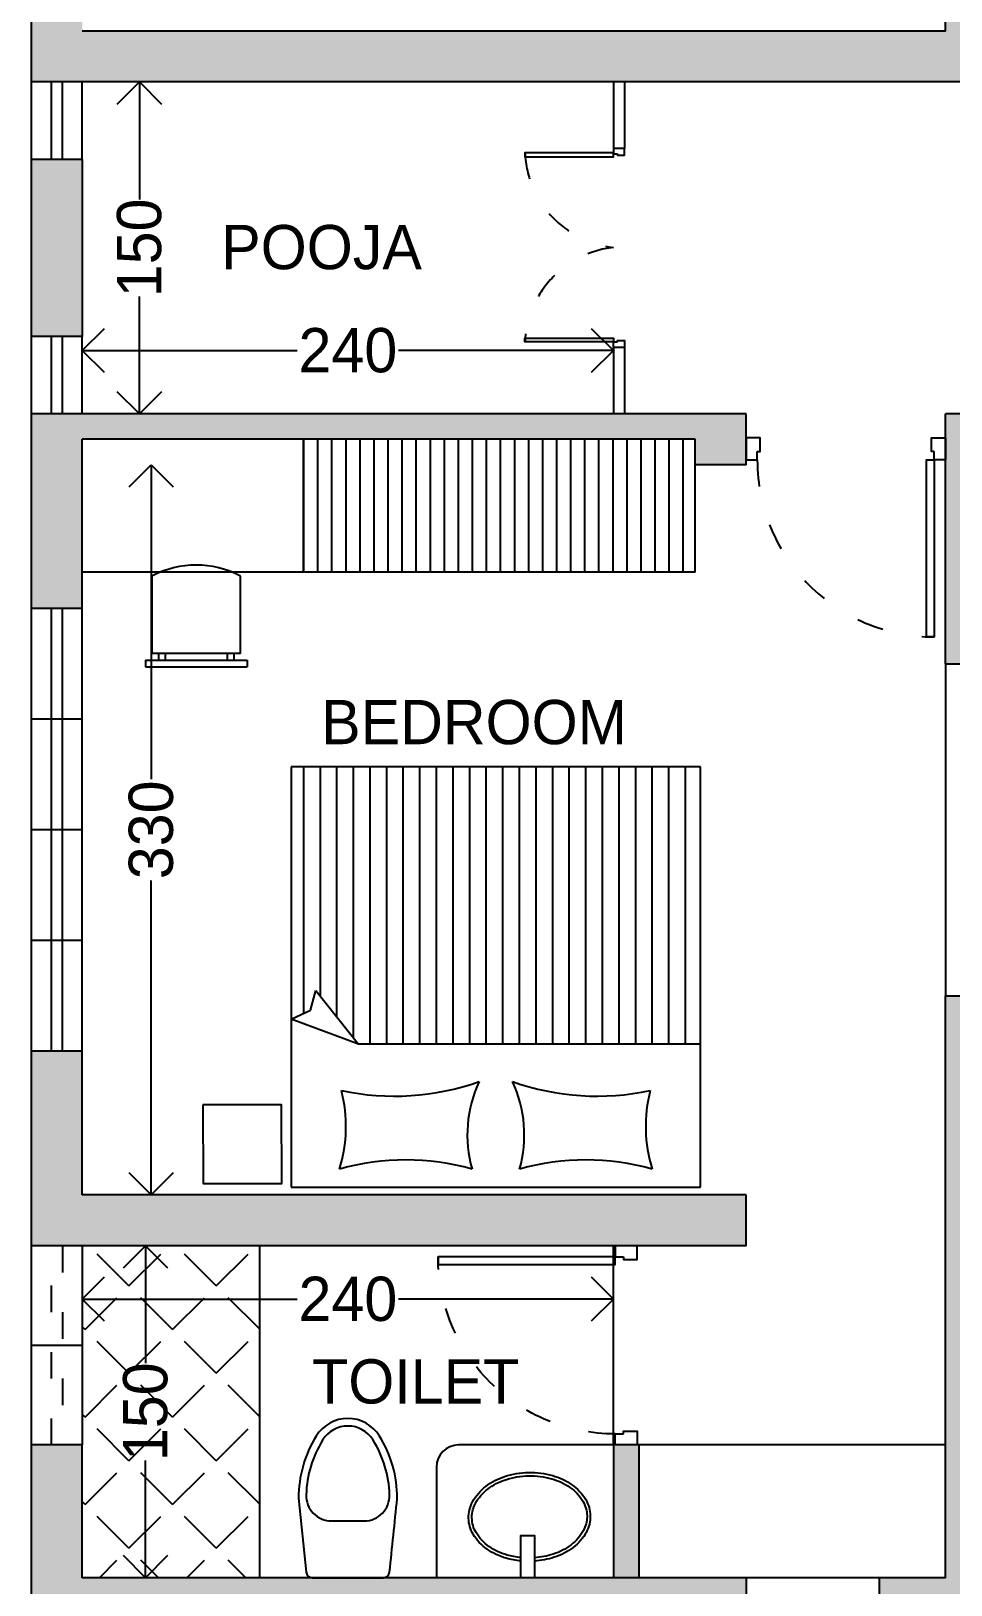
# Model space of a CAD drawing. Header units: inches. Extents: x -706 to 45253, y -3984 to 13819.
# Drawn here: x 42780 to 43195, y -1155 to -453 of the extents above; entities that cross this region are included whole.
import ezdxf

# ---------------------------------------------------------------- set-up
doc = ezdxf.new("R2010")
doc.units = ezdxf.units.IN
doc.header["$PDMODE"] = 99
doc.header["$PDSIZE"] = 0.2
doc.linetypes.add('ACAD_ISO03W100', pattern=[30, 12, -18])
for name, color, linetype in [('BC-FURNITURE', 8, 'Continuous'), ('BC-GREYCOLOR', 8, 'Continuous'), ('BC-Hatch', 8, 'Continuous'), ('BC-JOINARY', 27, 'Continuous'), ('BC-WALLS', 1, 'Continuous'), ('BC-WHITECOLOR', 7, 'Continuous'), ('FUR', 8, 'Continuous')]:
    doc.layers.add(name, color=color, linetype=linetype)
doc.styles.add('BC-1IN100-1', font='FreeSans.ttf', dxfattribs={"height": 20})
doc.styles.add('style2', font='FreeSans.ttf')
doc.dimstyles.new('BC-1IN100-1', dxfattribs={"dimtxt": 20, "dimasz": 20, "dimexe": 0.18, "dimexo": 0.0625, "dimgap": 1, "dimtad": 0, "dimtoh": 1, "dimdec": 1, "dimzin": 12, "dimdsep": 46, "dimtxsty": 'BC-1IN100-1', "dimblk": 'OPEN90', "dimcen": 0.09, "dimse1": 1, "dimse2": 1, "dimclrd": 256, "dimclre": 256, "dimclrt": 7, "dimadec": 0, "dimazin": 0, "dimtfac": 1, "dimtdec": 1, "dimtofl": 0, "dimtmove": 1, "dimatfit": 3, "dimldrblk": 'OPEN90', "dimfxl": 0, "dimtolj": 1, "dimtzin": 0, "dimlwd": -1, "dimarcsym": 0})

# ---------------------------------------------------------------- blocks, each defined once
blk = doc.blocks.new('chair- 1')
at = {"layer": 'BC-FURNITURE'}
for p, q in [((119.5, -460.5), (73.5, -460.5)), ((73.5, -463.5), (73.5, -460.5)), ((119.5, -463.5), (119.5, -460.5)), ((119.5, -463.5), (73.5, -463.5)), ((76.5, -466.5), (76.5, -501.5)), ((76.5, -466.5), (116.5, -466.5)), ((79.5, -466.5), (79.5, -463.5)), ((82.5, -466.5), (82.5, -463.5)), ((110.5, -466.5), (110.5, -463.5)), ((113.5, -466.5), (113.5, -463.5)), ((116.5, -501.5), (116.5, -466.5))]:
    blk.add_line(p, q, dxfattribs=at)
blk.add_arc((96.5, -464), 42.5, 241.92751, 298.07249, dxfattribs=at)
blk = doc.blocks.new('_Open90')
at = {"color": 0, "linetype": 'ByBlock', "lineweight": -2}
for p, q in [((-0.5, 0.5), (0, 0)), ((0, 0), (-1, 0)), ((0, 0), (-0.5, -0.5))]:
    blk.add_line(p, q, dxfattribs=at)
blk = doc.blocks.new('*D821')
at = {"layer": 'BC-Hatch'}
for p, q in [((42822.99, -419.88), (42975.08, -419.88)), ((43172.99, -419.88), (43020.89, -419.88))]:
    blk.add_line(p, q, dxfattribs=at)
at = {"layer": 'Defpoints', "color": 0}
for p in [(42802.99, -419.88), (42802.99, -452.57), (43192.99, -452.57)]:
    blk.add_point(p, dxfattribs=at)
at = {"layer": 'BC-Hatch', "xscale": 20, "yscale": 20, "zscale": 20, "rotation": 180}
blk.add_blockref('_Open90', (42802.99, -419.88), dxfattribs=at)
at = {"layer": 'BC-Hatch', "xscale": 20, "yscale": 20, "zscale": 20}
blk.add_blockref('_Open90', (43192.99, -419.88), dxfattribs=at)
at = {"layer": 'BC-Hatch', "color": 7, "insert": (42997.99, -419.88), "char_height": 20, "attachment_point": 5, "style": 'BC-1IN100-1'}
blk.add_mtext('\\A1;390', dxfattribs=at)
blk = doc.blocks.new('*D823')
at = {"layer": 'BC-Hatch'}
for p, q in [((42834.08, -668.57), (42834.08, -790.67)), ((42834.08, -958.57), (42834.08, -836.48))]:
    blk.add_line(p, q, dxfattribs=at)
at = {"layer": 'Defpoints', "color": 0}
for p in [(42834.08, -648.57), (42892.99, -648.57), (42892.99, -978.57)]:
    blk.add_point(p, dxfattribs=at)
at = {"layer": 'BC-Hatch', "xscale": 20, "yscale": 20, "zscale": 20}
for p, rotation in [((42834.08, -648.57), 90), ((42834.08, -978.57), 270)]:
    blk.add_blockref('_Open90', p, dxfattribs=dict(at, rotation=rotation))
at = {"layer": 'BC-Hatch', "color": 7, "insert": (42834.08, -813.57), "char_height": 20, "attachment_point": 5, "rotation": 90, "style": 'BC-1IN100-1'}
blk.add_mtext('\\A1;330', dxfattribs=at)
blk = doc.blocks.new('02 GROUND FLOOR$0$wc-wh')
at = {"color": 0, "linetype": 'ByBlock'}
for points in [[(315, 195), (22.4, 164.8, 0.384412), (0, 139.9), (0, -140, 0.383904), (22.4, -164.9, 0.001434), (313.7, -194.9, 0.140641), (560.2, -125.2, 0.259738), (630, 0, 0.259738), (560.2, 125.2, 0.139471)], [(225, 64.9), (225, -64.9, 0.422961), (328, -164.8, 0.13189), (544.4, -99.7, 0.259738), (600, 0, 0.259738), (544.4, 99.7, 0.13189), (328, 164.8, 0.422961)]]:
    blk.add_lwpolyline(points, format="xyb", close=True, dxfattribs=at)
blk.add_arc((316.2, -170), 25, 264.2811, 270.16002, dxfattribs=at)
blk = doc.blocks.new('A$C6E117E9E')
at = {"xscale": -1, "rotation": 30.00000247440961}
blk.add_blockref('02 GROUND FLOOR$0$wc-wh', (563.6, 388.6), dxfattribs=at)
blk = doc.blocks.new('GOBIND DOOR 7')
at = {"layer": 'BC-Hatch', "linetype": 'ACAD_ISO03W100'}
blk.add_arc((33263.53, 16175.5), 80, 0, 90, dxfattribs=at)
at = {"layer": 'BC-JOINARY'}
blk.add_lwpolyline([(33263.53, 16175.5), (33263.53, 16255.5), (33267.03, 16255.5), (33267.03, 16175.5)], close=True, dxfattribs=at)
for points in [[(33263.53, 16171.7), (33264.78, 16171.7), (33264.78, 16165.5), (33258.53, 16165.5), (33258.53, 16175.5), (33263.53, 16175.5), (33263.53, 16171.7)], [(33343.53, 16171.7), (33342.28, 16171.7), (33342.28, 16165.5), (33348.53, 16165.5), (33348.53, 16175.5), (33343.53, 16175.5), (33343.53, 16171.7)]]:
    blk.add_lwpolyline(points, dxfattribs=at)
blk = doc.blocks.new('*D826')
at = {"layer": 'BC-Hatch'}
for p, q in [((42831.53, -1021.57), (42831.53, -1054.63)), ((42831.53, -1131.57), (42831.53, -1098.52))]:
    blk.add_line(p, q, dxfattribs=at)
at = {"layer": 'Defpoints', "color": 0}
for p in [(42882.99, -1001.57), (42831.53, -1151.57), (42882.99, -1151.57)]:
    blk.add_point(p, dxfattribs=at)
at = {"layer": 'BC-Hatch', "xscale": 20, "yscale": 20, "zscale": 20}
for p, rotation in [((42831.53, -1001.57), 90), ((42831.53, -1151.57), 270)]:
    blk.add_blockref('_Open90', p, dxfattribs=dict(at, rotation=rotation))
at = {"layer": 'BC-Hatch', "color": 7, "insert": (42831.53, -1076.57), "char_height": 20, "attachment_point": 5, "rotation": 90, "style": 'BC-1IN100-1'}
blk.add_mtext('\\A1;150', dxfattribs=at)
blk = doc.blocks.new('*D827')
at = {"layer": 'BC-Hatch'}
for p, q in [((42822.99, -1025.65), (42900.11, -1025.65)), ((43022.99, -1025.65), (42945.87, -1025.65))]:
    blk.add_line(p, q, dxfattribs=at)
at = {"layer": 'Defpoints', "color": 0}
for p in [(42802.99, -1025.65), (42802.99, -1151.57), (43042.99, -1151.57)]:
    blk.add_point(p, dxfattribs=at)
at = {"layer": 'BC-Hatch', "xscale": 20, "yscale": 20, "zscale": 20, "rotation": 180}
blk.add_blockref('_Open90', (42802.99, -1025.65), dxfattribs=at)
at = {"layer": 'BC-Hatch', "xscale": 20, "yscale": 20, "zscale": 20}
blk.add_blockref('_Open90', (43042.99, -1025.65), dxfattribs=at)
at = {"layer": 'BC-Hatch', "color": 7, "insert": (42922.99, -1025.65), "char_height": 20, "attachment_point": 5, "style": 'BC-1IN100-1'}
blk.add_mtext('\\A1;240', dxfattribs=at)
blk = doc.blocks.new('*D832')
at = {"layer": 'BC-Hatch'}
for p, q in [((42828.76, -495.57), (42828.76, -528.63)), ((42828.76, -605.57), (42828.76, -572.52))]:
    blk.add_line(p, q, dxfattribs=at)
at = {"layer": 'Defpoints', "color": 0}
for p in [(42802.99, -475.57), (42828.76, -475.57), (42802.99, -625.57)]:
    blk.add_point(p, dxfattribs=at)
at = {"layer": 'BC-Hatch', "xscale": 20, "yscale": 20, "zscale": 20}
for p, rotation in [((42828.76, -475.57), 90), ((42828.76, -625.57), 270)]:
    blk.add_blockref('_Open90', p, dxfattribs=dict(at, rotation=rotation))
at = {"layer": 'BC-Hatch', "color": 7, "insert": (42828.76, -550.57), "char_height": 20, "attachment_point": 5, "rotation": 90, "style": 'BC-1IN100-1'}
blk.add_mtext('\\A1;150', dxfattribs=at)
blk = doc.blocks.new('*D833')
at = {"layer": 'BC-Hatch'}
for p, q in [((42822.99, -596.92), (42900.11, -596.92)), ((43022.99, -596.92), (42945.87, -596.92))]:
    blk.add_line(p, q, dxfattribs=at)
at = {"layer": 'Defpoints', "color": 0}
for p in [(43042.99, -596.92), (42802.99, -625.57), (43042.99, -625.57)]:
    blk.add_point(p, dxfattribs=at)
at = {"layer": 'BC-Hatch', "xscale": 20, "yscale": 20, "zscale": 20, "rotation": 180}
blk.add_blockref('_Open90', (42802.99, -596.92), dxfattribs=at)
at = {"layer": 'BC-Hatch', "xscale": 20, "yscale": 20, "zscale": 20}
blk.add_blockref('_Open90', (43042.99, -596.92), dxfattribs=at)
at = {"layer": 'BC-Hatch', "color": 7, "insert": (42922.99, -596.92), "char_height": 20, "attachment_point": 5, "style": 'BC-1IN100-1'}
blk.add_mtext('\\A1;240', dxfattribs=at)

msp = doc.modelspace()

# ---------------------------------------------------------------- hatches: boundary and pattern name
at = {"layer": 'BC-GREYCOLOR'}
h = msp.add_hatch(dxfattribs=at)
h.set_pattern_fill('ANSI31', color=256, scale=60, angle=225, style=0)
h.set_pattern_definition([(270, (42805.536, -693.3466), (7.5, -2e-14), [])])
h.paths.add_polyline_path([(43082.34, -910.37), (43082.34, -785.07), (42897.34, -785.07), (42897.34, -899.07), (42906.02, -895.03), (42908.44, -886.15), (42927.85, -910.37)])
at = {"layer": 'BC-Hatch'}
h = msp.add_hatch(color=16, dxfattribs=at)
h.paths.add_polyline_path([(43861.99, -475.57), (43861.99, -99.57), (43838.99, -99.57), (43838.99, -475.57)])
h.paths.add_polyline_path([(43861.99, 50.43), (43861.99, 333.43), (43838.99, 333.43), (43838.99, 73.43), (43725.99, 73.43), (43725.99, 50.43)])
h.paths.add_polyline_path([(43538.99, 50.43), (43538.99, 73.43), (43448.99, 73.43), (43448.99, 103.43), (43425.99, 103.43), (43425.99, 50.43)])
h.paths.add_polyline_path([(43448.99, -111.07, 1), (43425.99, -111.07, 1)])
h.paths.add_polyline_path([(43448.99, -464.07, 1), (43425.99, -464.07, 1)])
h.paths.add_polyline_path([(43215.99, -475.57), (43215.99, -378.95), (43210.39, -379.79), (43215.99, -378.8), (43215.99, -368.16), (43198.95, -367.55), (43215.99, -367.93), (43215.99, -347.57), (43192.99, -347.57), (43192.99, -452.57), (42802.99, -452.57), (42802.99, -372.57), (42779.99, -372.57), (42779.99, -475.57)])
h.paths.add_polyline_path([(43215.99, -197.57), (43215.99, -99.57), (43192.99, -99.57), (43192.99, -109.57), (43192.99, -197.57)])
h.paths.add_polyline_path([(43102.99, -122.57), (43102.99, -99.57), (42802.99, -99.57), (42802.99, -69.57), (42779.99, -69.57), (42779.99, -172.57), (42802.99, -172.57), (42802.99, -111.07), (43079.99, -111.07), (43079.99, -122.57)])
h.paths.add_polyline_path([(43087.99, 50.43), (43087.99, 121.93), (43192.99, 121.93), (43192.99, 50.43), (43215.99, 50.43), (43215.99, 133.43), (43064.99, 133.43), (43064.99, 73.43), (42884.97, 73.43), (42884.97, 133.43), (42861.97, 133.43), (42861.97, 73.43), (42531.97, 73.43), (42531.97, 313.43), (42861.97, 313.43), (42861.97, 248.43), (42863.47, 248.43), (42863.47, 253.43), (42873.47, 253.43), (42873.47, 247.18), (42867.27, 247.18), (42867.27, 248.43), (42863.47, 248.43), (42863.47, 244.93), (42861.97, 244.93), (42861.97, 223.43), (42884.97, 223.43), (42884.97, 313.43), (43064.99, 313.43), (43064.99, 253.43), (43087.99, 253.43), (43087.99, 336.43), (42802.99, 336.43), (42802.99, 441.43), (42779.99, 441.43), (42779.99, 336.43), (42508.97, 336.43), (42508.97, 50.43), (42779.99, 50.43), (42779.99, 20.43), (42802.99, 20.43), (42802.99, 50.43), (43042.99, 50.43), (43042.99, 15.42), (43042.99, -9.57), (43054.49, -9.57), (43054.49, 50.43)])
h.paths.add_polyline_path([(43215.99, 223.43), (43215.99, 719.43), (43097.99, 719.43), (43097.99, 696.43), (43192.99, 696.43), (43192.99, 223.43)])
h.paths.add_polyline_path([(42802.99, -590.57), (42802.99, -510.57), (42779.99, -510.57), (42779.99, -590.57)])
h.paths.add_polyline_path([(43448.99, 253.43), (43448.99, 276.43), (43425.99, 276.43), (43425.99, 253.43)])
h.paths.add_polyline_path([(43448.99, 433.43), (43448.99, 709.43), (43448.99, 719.43), (43425.99, 719.43), (43425.99, 433.43)])
h.paths.add_polyline_path([(43043.73, 20.43), (43053.73, 20.43), (43053.73, 14.18), (43047.53, 14.18), (43047.53, 15.43), (43043.73, 15.43)], flags=16)
h = msp.add_hatch(color=16, dxfattribs=at)
h.paths.add_polyline_path([(43861.99, -1001.57), (43861.99, -625.57), (43838.99, -625.57), (43838.99, -1001.57)])
h.paths.add_polyline_path([(43825.2, -1174.57), (43834.1, -1156.79), (43826.55, -1174.57), (43861.99, -1174.57), (43861.99, -1151.57), (43801.83, -1151.57), (43807.7, -1174.57), (43815.42, -1174.57), (43815.55, -1173.68), (43815.51, -1174.57)])
h.paths.add_polyline_path([(43805.86, -1174.57), (43801.66, -1151.57), (43743.99, -1151.57), (43743.99, -1174.57), (43788.87, -1174.57), (43778.35, -1162.09), (43792.83, -1174.57)])
h.paths.add_polyline_path([(43543.99, -1174.57), (43543.99, -1151.57), (43375.99, -1151.57), (43375.99, -1162.35), (43375.99, -1174.57)])
h.paths.add_polyline_path([(43425.99, -990.07, 1), (43448.99, -990.07, 1)])
h.paths.add_polyline_path([(43425.99, -637.07, 1), (43448.99, -637.07, 1)])
h.paths.add_polyline_path([(43215.99, -738.57), (43215.99, -625.57), (43192.99, -625.57), (43192.99, -738.57)])
h.paths.add_polyline_path([(43215.99, -1151.57), (43215.99, -888.57), (43192.99, -888.57), (43192.99, -978.57), (43192.99, -1151.57), (43162.99, -1151.57), (43162.99, -1174.57), (43265.99, -1174.57), (43265.99, -1162.35), (43265.99, -1151.57)])
h.paths.add_polyline_path([(43102.99, -1001.57), (43102.99, -978.57), (42802.99, -978.57), (42802.99, -913.57), (42779.99, -913.57), (42779.99, -1001.57), (42802.99, -1001.57)])
h.paths.add_polyline_path([(42802.99, -713.57), (42802.99, -637.07), (43079.99, -637.07), (43079.99, -648.57), (43102.99, -648.57), (43102.99, -625.57), (42779.99, -625.57), (42779.99, -713.57)])
h.paths.add_polyline_path([(42802.99, -1151.57), (42802.99, -1091.57), (42779.99, -1091.57), (42779.99, -1174.57), (43102.99, -1174.57), (43102.99, -1151.57)])
h.paths.add_polyline_path([(43215.99, -1497.57), (43215.99, -1474.57), (43117.99, -1474.57), (43117.99, -1497.57)])
h.paths.add_polyline_path([(43523.99, -1497.57), (43523.99, -1474.57), (43448.99, -1474.57), (43425.99, -1474.57), (43425.99, -1497.57)])
h.paths.add_polyline_path([(43500.99, -1809.07, 1), (43523.99, -1809.07, 1)])
h.paths.add_polyline_path([(43117.99, -1809.07, 1), (43140.99, -1809.07, 1)])
h.paths.add_polyline_path([(43054.49, -1151.57), (43054.49, -1091.57), (43042.99, -1091.57), (43042.99, -1146.57, 0.002309), (43043.73, -1146.57), (43047.53, -1146.57), (43047.53, -1145.32), (43053.73, -1145.32), (43053.73, -1151.57)], flags=16)
h = msp.add_hatch(dxfattribs=at)
h.set_pattern_fill('ANSI31', color=256, scale=2, angle=45, style=0)
h.set_pattern_definition([(90, (23122.8525, -1178.481), (-6.35, 2e-14), [])])
h.paths.add_polyline_path([(43079.99, -697.07), (43079.99, -648.57), (43079.99, -637.07), (42902.99, -637.07), (42902.99, -697.07)])
h = msp.add_hatch(dxfattribs=at)
h.set_pattern_fill('ANGLE', color=256, scale=4, angle=45, style=0)
h.set_pattern_definition([(45, (25695.068, -1118.48), (-19.756563, 19.756563), [20.32, -7.62]), (135, (25695.068, -1118.48), (-19.756563, -19.756563), [20.32, -7.62])])
h.paths.add_polyline_path([(42882.99, -1001.57), (42882.99, -1151.57), (42802.99, -1151.57), (42802.99, -1121.57), (42802.99, -1031.57), (42802.99, -1001.57)])
msp.add_hatch(color=16, dxfattribs=at).paths.add_polyline_path([(43054.49, -1151.57), (43054.49, -1091.57), (43042.99, -1091.57), (43042.99, -1151.57)])

# ---------------------------------------------------------------- linework, layer by layer
for p, q in [((42779.99, -510.57), (42779.99, -475.57)), ((42788.99, -510.57), (42788.99, -475.57)), ((42793.99, -510.57), (42793.99, -475.57)), ((42802.99, -510.57), (42802.99, -475.57)), ((43042.99, -475.57), (43042.99, -505.57)), ((43047.99, -475.57), (43047.99, -505.57)), ((43047.99, -505.57), (43042.99, -505.57)), ((42779.99, -625.57), (42779.99, -590.57)), ((42788.99, -625.57), (42788.99, -590.57)), ((42793.99, -625.57), (42793.99, -590.57)), ((42802.99, -625.57), (42802.99, -590.57)), ((43047.99, -595.57), (43042.99, -595.57)), ((43042.99, -595.57), (43042.99, -625.57)), ((43047.99, -595.57), (43047.99, -625.57)), ((42902.99, -697.07), (42902.99, -637.07)), ((43079.99, -697.07), (43079.99, -637.07)), ((43079.99, -697.07), (42802.99, -697.07)), ((43192.99, -738.57), (43192.99, -888.57))]:
    msp.add_line(p, q)
at = {"layer": 'BC-FURNITURE', "linetype": 'Continuous'}
for points in [[(43001.16, -1144, -0.044961), (42994.53, -1142.77, -0.084431), (42985.87, -1138.66, -0.106426), (42979.62, -1131.92, -0.12976), (42977.54, -1124.63, -0.12976), (42979.33, -1117.26, -0.106426), (42985.31, -1110.28, -0.084431), (42993.8, -1105.83, -0.073534), (43004.64, -1104.01, -0.073534), (43015.54, -1105.4, -0.084431), (43024.2, -1109.51, -0.106426), (43030.46, -1116.25, -0.12976), (43032.54, -1123.54, -0.12976), (43030.75, -1130.91, -0.106426), (43024.76, -1137.89, -0.084431), (43016.27, -1142.34, -0.061337), (43007.25, -1144.08, -0.012143)], [(43001.16, -1142.49, -0.043977), (42994.94, -1141.32, -0.084431), (42986.73, -1137.44, -0.106426), (42980.91, -1131.16, -0.12976), (42979.04, -1124.6, -0.009633), (42979.03, -1124.09, -0.119977), (42980.64, -1117.97, -0.106426), (42986.22, -1111.47, -0.084431), (42994.27, -1107.26, -0.073534), (43004.67, -1105.51, -0.073534), (43015.13, -1106.85, -0.084431), (43023.34, -1110.74, -0.106426), (43029.17, -1117.01, -0.12976), (43031.04, -1123.57, -0.009633), (43031.04, -1124.09, -0.119977), (43029.43, -1130.2, -0.106426), (43023.85, -1136.7, -0.084431), (43015.81, -1140.91, -0.060622), (43007.25, -1142.57, -0.012855)]]:
    msp.add_lwpolyline(points, format="xyb", dxfattribs=at)
msp.add_lwpolyline([(43007.25, -1151.57), (43001.16, -1151.57), (43001.16, -1132.55), (43007.25, -1132.55)], close=True, dxfattribs=at)
at = {"layer": 'BC-Hatch', "linetype": 'ACAD_ISO03W100'}
for centre, start, end in [((43048.07, -505.5), 182.67172, 263.53856), ((43048.07, -595.18), 96.46144, 177.32828)]:
    msp.add_arc(centre, 45.13, start, end, dxfattribs=at)
at = {"layer": 'BC-JOINARY'}
for points in [[(43044.89, -508.07), (43044.89, -508.7), (43047.99, -508.7), (43047.99, -505.57), (43042.99, -505.57), (43042.99, -508.07), (43044.89, -508.07)], [(43044.89, -593.07), (43044.89, -592.45), (43047.99, -592.45), (43047.99, -595.57), (43042.99, -595.57), (43042.99, -593.07), (43044.89, -593.07)]]:
    msp.add_lwpolyline(points, dxfattribs=at)
for points in [[(43042.99, -507.6), (43002.99, -507.6), (43002.99, -509.35), (43042.99, -509.35)], [(43042.99, -593.07), (43002.99, -593.07), (43002.99, -591.32), (43042.99, -591.32)]]:
    msp.add_lwpolyline(points, close=True, dxfattribs=at)
at = {"layer": 'BC-WALLS'}
for p, q in [((43192.99, -452.57), (43192.99, -347.57)), ((42779.99, -475.57), (42779.99, -372.57)), ((43192.99, -452.57), (42802.99, -452.57)), ((43215.99, -475.57), (42779.99, -475.57)), ((42802.99, -510.57), (42779.99, -510.57)), ((42779.99, -590.57), (42779.99, -510.57)), ((42802.99, -510.57), (42802.99, -590.57)), ((42802.99, -590.57), (42779.99, -590.57)), ((43102.99, -625.57), (42779.99, -625.57)), ((42779.99, -713.57), (42779.99, -625.57)), ((43102.99, -648.57), (43102.99, -625.57)), ((43215.99, -625.57), (43192.99, -625.57)), ((43192.99, -738.57), (43192.99, -625.57)), ((42802.99, -713.57), (42802.99, -637.07)), ((43079.99, -637.07), (42802.99, -637.07)), ((43079.99, -648.57), (43079.99, -637.07)), ((43102.99, -648.57), (43079.99, -648.57)), ((42802.99, -713.57), (42779.99, -713.57)), ((43192.99, -738.57), (43215.99, -738.57)), ((43192.99, -888.57), (43215.99, -888.57)), ((43192.99, -978.57), (43192.99, -888.57)), ((42802.99, -913.57), (42779.99, -913.57)), ((42779.99, -1001.57), (42779.99, -913.57)), ((42802.99, -978.57), (42802.99, -913.57)), ((43102.99, -978.57), (42802.99, -978.57)), ((43102.99, -1001.57), (43102.99, -978.57)), ((43192.99, -1151.57), (43192.99, -978.57)), ((42802.99, -1001.57), (42779.99, -1001.57)), ((43102.99, -1001.57), (42802.99, -1001.57)), ((42802.99, -1091.57), (42779.99, -1091.57)), ((42779.99, -1174.57), (42779.99, -1091.57)), ((42802.99, -1151.57), (42802.99, -1091.57)), ((43042.99, -1091.57), (43042.99, -1151.57)), ((43054.49, -1091.57), (43042.99, -1091.57)), ((43054.49, -1091.57), (43054.49, -1151.57)), ((43102.99, -1151.57), (42802.99, -1151.57)), ((43102.99, -1151.57), (43102.99, -1174.57)), ((43162.99, -1151.57), (43162.99, -1174.57)), ((43192.99, -1151.57), (43162.99, -1151.57))]:
    msp.add_line(p, q, dxfattribs=at)
at = {"layer": 'BC-WHITECOLOR'}
for p, q in [((42779.99, -913.57), (42779.99, -713.57)), ((42788.99, -913.57), (42788.99, -713.57)), ((42793.99, -913.57), (42793.99, -713.57)), ((42802.99, -913.57), (42802.99, -713.57)), ((42802.99, -763.57), (42779.99, -763.57)), ((42802.99, -813.57), (42779.99, -813.57)), ((42802.99, -863.57), (42779.99, -863.57)), ((42802.99, -863.57), (42779.99, -863.57)), ((42802.99, -863.57), (42779.99, -863.57)), ((42779.99, -1091.57), (42779.99, -1001.57)), ((42802.99, -1001.57), (42802.99, -1091.57)), ((42882.99, -1001.57), (42882.99, -1151.57)), ((43042.99, -1091.57), (43042.99, -1001.57)), ((42802.99, -1046.57), (42779.99, -1046.57)), ((43042.99, -1091.57), (42972.99, -1091.57)), ((43192.99, -1091.57), (43054.49, -1091.57)), ((42962.99, -1101.57), (42962.99, -1151.57)), ((43162.99, -1151.57), (43102.99, -1151.57))]:
    msp.add_line(p, q, dxfattribs=at)
at = {"layer": 'BC-WHITECOLOR', "linetype": 'ACAD_ISO03W100'}
for p, q in [((42788.99, -1091.57), (42788.99, -1001.57)), ((42793.99, -1001.57), (42793.99, -1091.57))]:
    msp.add_line(p, q, dxfattribs=at)
at = {"layer": 'BC-WHITECOLOR'}
msp.add_arc((42972.99, -1101.57), 10, 90, 180, dxfattribs=at)
at = {"layer": 'FUR'}
for p, q in [((42897.34, -785.07), (42897.34, -975.07)), ((43082.34, -785.07), (42897.34, -785.07)), ((43082.34, -975.07), (43082.34, -785.07)), ((42906.02, -895.03), (42908.44, -886.15)), ((42908.44, -886.15), (42927.85, -910.37)), ((42897.34, -899.07), (42906.02, -895.03)), ((42927.85, -910.37), (42897.34, -899.07)), ((43082.34, -910.37), (42927.85, -910.37)), ((42897.34, -975.07), (43082.34, -975.07))]:
    msp.add_line(p, q, dxfattribs=at)
msp.add_lwpolyline([(42857.51, -937.82), (42857.54, -973.36), (42893.08, -973.34), (42893.06, -937.79)], close=True, dxfattribs=at)
for centre, radius, start, end in [((42856.24, -947.68), 65.87, 343.05013, 14.34247), ((42944.11, -820.15), 113.78, 257.80023, 289.62023), ((43034.12, -951.47), 57.16, 155.01487, 195.66746), ((42945.56, -951.47), 57.16, 344.33254, 24.98513), ((43035.58, -820.15), 113.78, 250.37977, 282.19977), ((43123.44, -947.68), 65.87, 165.65753, 196.94987), ((42949.13, -1073.65), 110.87, 74.32347, 105.6327), ((43030.55, -1073.65), 110.87, 74.3673, 105.67653)]:
    msp.add_arc(centre, radius, start, end, dxfattribs=at)

# ---------------------------------------------------------------- block references
at = {"layer": 'BC-JOINARY', "rotation": 179.9999999999999}
msp.add_blockref('GOBIND DOOR 7', (76451.52, 15529.12), dxfattribs=at)
at = {"layer": 'BC-JOINARY', "xscale": -1, "rotation": 89.99999999999977}
msp.add_blockref('GOBIND DOOR 7', (59219.23, 32256.96), dxfattribs=at)
at = {"layer": 'BC-WHITECOLOR', "xscale": -0.1142857142232525, "yscale": 0.1142857142232525, "zscale": 0.1142857142232525, "rotation": 120.0000024744073}
msp.add_blockref('A$C6E117E9E', (42929.24, -1073.59), dxfattribs=at)
at = {"layer": 'FUR', "rotation": 179.9999999995279}
msp.add_blockref('chair- 1', (42950.96, -1200.41, -20022.8), dxfattribs=at)

# ---------------------------------------------------------------- texts
at = {"layer": 'BC-WHITECOLOR', "char_height": 20, "width": 113.9495, "style": 'style2'}
for s, insert, attachment_point in [('{\\fFreeSans|b0|i0|c0|p18;POOJA}', (42865.76, -540.2), 1), ('{\\fFreeSans|b0|i0|c0|p18;BEDROOM}', (42910.92, -754.86), 1), ('{\\fFreeSans|b0|i0|c0|p18;TOILET}', (42906.83, -1073.12), 7)]:
    msp.add_mtext(s, dxfattribs=dict(at, insert=insert, attachment_point=attachment_point))

# ---------------------------------------------------------------- dimensions: what is measured, and where the dimension line sits
at = {"layer": 'BC-Hatch'}
for base, p1, p2, picture, middle in [((42802.99, -419.88), (43192.99, -452.57), (42802.99, -452.57), '*D821', (42997.99, -419.88)), ((43042.99, -596.92), (42802.99, -625.57), (43042.99, -625.57), '*D833', (42922.99, -596.92)), ((42802.99, -1025.65), (43042.99, -1151.57), (42802.99, -1151.57), '*D827', (42922.99, -1025.65))]:
    dim = msp.add_linear_dim(base=base, p1=p1, p2=p2, dimstyle='BC-1IN100-1', dxfattribs=at)
    dim.commit()
    dim.dimension.update_dxf_attribs({"geometry": picture, "text_midpoint": middle})
for base, p1, p2, angle, picture, middle in [((42828.76, -475.57), (42802.99, -625.57), (42802.99, -475.57), 90, '*D832', (42828.76, -550.57)), ((42834.08, -648.57), (42892.99, -978.57), (42892.99, -648.57), 90, '*D823', (42834.08, -813.57)), ((42831.53, -1151.57), (42882.99, -1001.57), (42882.99, -1151.57), 270, '*D826', (42831.53, -1076.57))]:
    dim = msp.add_linear_dim(base=base, p1=p1, p2=p2, angle=angle, dimstyle='BC-1IN100-1', dxfattribs=at)
    dim.commit()
    dim.dimension.update_dxf_attribs({"geometry": picture, "text_midpoint": middle})

doc.saveas('drawing.dxf')
